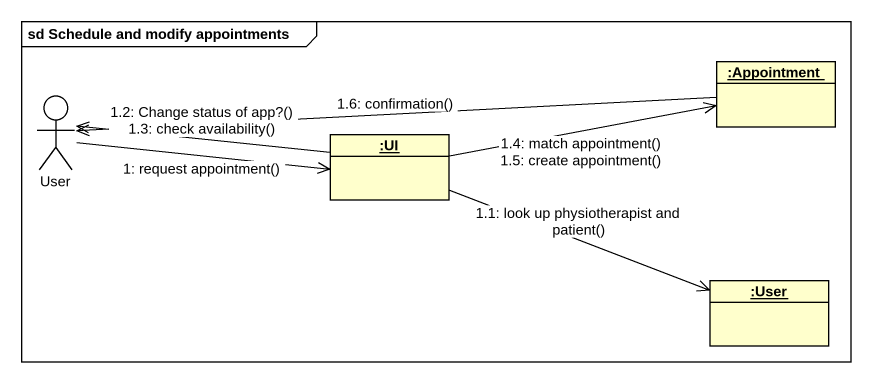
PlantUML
@startuml
mainframe sd Schedule and modify appointments
allowmixing
hide circle
hide empty members
object ":Appointment" as Appointment
actor User
object ":UI" as UI
object ":User" as User_2
User -right-> UI : 1: request appointment()
UI -right-> User_2 : 1.1: look up physiotherapist and patient()
UI -left-> User : 1.2: Change status of app?()\n1.3: check availability()
UI -right-> Appointment : 1.4: match appointment()\n1.5: create appointment()
Appointment -left-> User : 1.6: confirmation()
@enduml
